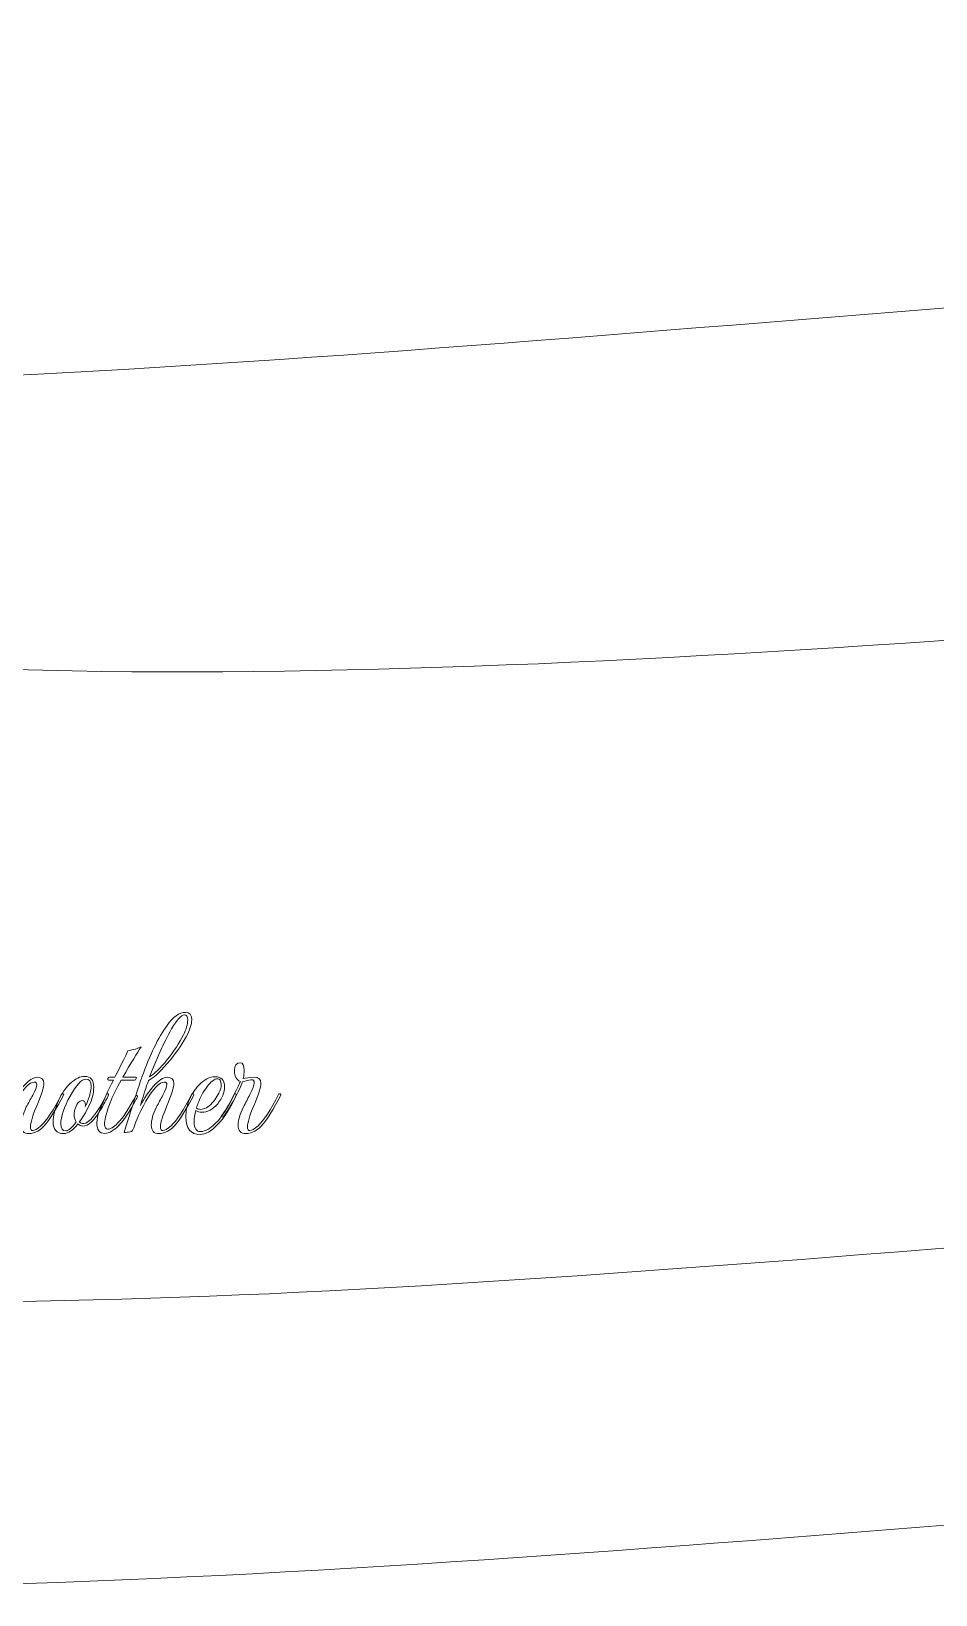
# Model space of a CAD drawing. Header units: centimetres. Extents: x -9.9 to 9.9, y -7.9 to 8.2.
# Drawn here: x 3.31 to 5.121, y -1.752 to 1.378 of the extents above; entities that cross this region are included whole.
import ezdxf

# ---------------------------------------------------------------- set-up
doc = ezdxf.new("R2010")
doc.units = ezdxf.units.CM
doc.header["$MEASUREMENT"] = 0
doc.layers.add('Layer 1', color=7, linetype='Continuous')

msp = doc.modelspace()

# ---------------------------------------------------------------- linework, layer by layer
at = {"layer": 'Layer 1', "color": 43, "lineweight": 5}
for points in [[(8.91723, 2.06782), (7.47978, 2.50613), (3.42032, 1.60134), (1.5413, 2.06782), (1.5413, 2.06782), (1.5413, 2.06782), (1.5413, 0.73971), (1.5413, 0.73971), (1.5413, 0.73971), (3.29045, 0.42274), (7.20434, 1.30338), (8.91723, 0.73971), (8.91723, 0.73971), (8.91723, 0.73971), (8.24697, 1.40997), (8.24697, 1.40997), (8.24697, 1.40997), (8.24697, 1.40997), (8.91723, 2.06782), (8.91723, 2.06782)], [(9.51282, 0.23339), (8.07537, 0.6717), (4.01591, -0.23309), (2.13689, 0.23339), (2.13689, 0.23339), (2.13689, 0.23339), (2.13689, -1.09472), (2.13689, -1.09472), (2.13689, -1.09472), (3.88604, -1.41169), (7.79993, -0.53105), (9.51282, -1.09472), (9.51282, -1.09472), (9.51282, -1.09472), (8.84256, -0.42446), (8.84256, -0.42446), (8.84256, -0.42446), (8.84256, -0.42446), (9.51282, 0.23339), (9.51282, 0.23339)], [(8.67899, -1.60104), (7.24154, -1.16273), (3.18208, -2.06752), (1.30306, -1.60104), (1.30306, -1.60104), (1.30306, -1.60104), (1.30306, -2.92915), (1.30306, -2.92915), (1.30306, -2.92915), (3.05221, -3.24612), (6.9661, -2.36548), (8.67899, -2.92915), (8.67899, -2.92915), (8.67899, -2.92915), (8.00873, -2.25889), (8.00873, -2.25889), (8.00873, -2.25889), (8.00873, -2.25889), (8.67899, -1.60104), (8.67899, -1.60104)]]:
    msp.add_open_spline(points, degree=3, knots=[0, 0, 0, 0, 0.1666667, 0.1666667, 0.1666667, 0.1666667, 0.3333333, 0.3333333, 0.3333333, 0.3333333, 0.5, 0.5, 0.5, 0.5, 0.6666667, 0.6666667, 0.6666667, 0.6666667, 1, 1, 1, 1], dxfattribs=at)
at = {"layer": 'Layer 1', "lineweight": 5}
for points, knots in [([(3.63598, -0.75159), (3.62009, -0.78044), (3.60822, -0.79963), (3.60039, -0.80917), (3.60039, -0.80917), (3.58939, -0.82213), (3.5779, -0.82861), (3.56591, -0.82861), (3.56591, -0.82861), (3.55564, -0.82861), (3.55051, -0.82286), (3.55051, -0.81137), (3.55051, -0.81137), (3.55051, -0.80208), (3.55393, -0.79009), (3.56077, -0.77541), (3.56077, -0.77541), (3.56517, -0.76759), (3.56945, -0.75976), (3.57361, -0.75194), (3.57361, -0.75194), (3.57899, -0.74167), (3.58168, -0.73458), (3.58168, -0.73067), (3.58168, -0.73067), (3.58168, -0.72724), (3.57997, -0.72553), (3.57654, -0.72553), (3.57654, -0.72553), (3.56676, -0.72553), (3.55453, -0.73837), (3.53986, -0.76405), (3.53986, -0.76405), (3.52788, -0.78459), (3.51982, -0.80219), (3.51566, -0.81686), (3.51566, -0.81686), (3.51444, -0.82176), (3.51187, -0.82451), (3.50795, -0.82512), (3.50795, -0.82512), (3.50404, -0.82573), (3.50012, -0.82628), (3.49621, -0.82677), (3.49621, -0.82677), (3.51528, -0.7649), (3.52714, -0.72786), (3.53178, -0.71563), (3.53178, -0.71563), (3.54768, -0.67113), (3.56443, -0.63665), (3.58204, -0.6122), (3.58204, -0.6122), (3.59426, -0.59483), (3.60649, -0.58615), (3.61872, -0.58615), (3.61872, -0.58615), (3.62727, -0.58615), (3.63155, -0.59117), (3.63155, -0.60119), (3.63155, -0.60119), (3.63155, -0.61023), (3.62776, -0.6216), (3.62019, -0.6353), (3.62019, -0.6353), (3.61065, -0.65267), (3.598, -0.67046), (3.58223, -0.68867), (3.58223, -0.68867), (3.56646, -0.70689), (3.55404, -0.7182), (3.54499, -0.7226), (3.54499, -0.7226), (3.54279, -0.727), (3.53741, -0.74363), (3.52885, -0.77248), (3.52885, -0.77248), (3.53643, -0.75781), (3.54499, -0.74509), (3.55453, -0.73433), (3.55453, -0.73433), (3.56554, -0.72211), (3.57483, -0.71599), (3.5824, -0.71599), (3.5824, -0.71599), (3.59145, -0.71599), (3.59598, -0.72002), (3.59598, -0.72809), (3.59598, -0.72809), (3.59598, -0.73567), (3.59121, -0.75071), (3.58167, -0.77321), (3.58167, -0.77321), (3.57311, -0.79326), (3.56883, -0.80732), (3.56883, -0.81539), (3.56883, -0.81539), (3.56883, -0.82029), (3.57042, -0.82273), (3.5736, -0.82273), (3.5736, -0.82273), (3.57727, -0.82273), (3.58278, -0.81943), (3.59011, -0.81282), (3.59011, -0.81282), (3.60111, -0.80328), (3.61505, -0.78213), (3.63192, -0.74936), (3.63192, -0.74936), (3.63242, -0.74838), (3.63339, -0.74838), (3.63485, -0.74936), (3.63485, -0.74936), (3.63607, -0.75009), (3.63644, -0.75083), (3.63596, -0.75157), (3.63596, -0.75157), (3.63596, -0.75157), (3.63598, -0.75159), (3.63598, -0.75159)], [0, 0, 0, 0, 0.0322581, 0.0322581, 0.0322581, 0.0322581, 0.0645161, 0.0645161, 0.0645161, 0.0645161, 0.0967742, 0.0967742, 0.0967742, 0.0967742, 0.1290323, 0.1290323, 0.1290323, 0.1290323, 0.1612903, 0.1612903, 0.1612903, 0.1612903, 0.1935484, 0.1935484, 0.1935484, 0.1935484, 0.2258065, 0.2258065, 0.2258065, 0.2258065, 0.2580645, 0.2580645, 0.2580645, 0.2580645, 0.2903226, 0.2903226, 0.2903226, 0.2903226, 0.3225806, 0.3225806, 0.3225806, 0.3225806, 0.3548387, 0.3548387, 0.3548387, 0.3548387, 0.3870968, 0.3870968, 0.3870968, 0.3870968, 0.4193548, 0.4193548, 0.4193548, 0.4193548, 0.4516129, 0.4516129, 0.4516129, 0.4516129, 0.483871, 0.483871, 0.483871, 0.483871, 0.516129, 0.516129, 0.516129, 0.516129, 0.5483871, 0.5483871, 0.5483871, 0.5483871, 0.5806452, 0.5806452, 0.5806452, 0.5806452, 0.6129032, 0.6129032, 0.6129032, 0.6129032, 0.6451613, 0.6451613, 0.6451613, 0.6451613, 0.6774194, 0.6774194, 0.6774194, 0.6774194, 0.7096774, 0.7096774, 0.7096774, 0.7096774, 0.7419355, 0.7419355, 0.7419355, 0.7419355, 0.7741935, 0.7741935, 0.7741935, 0.7741935, 0.8064516, 0.8064516, 0.8064516, 0.8064516, 0.8387097, 0.8387097, 0.8387097, 0.8387097, 0.8709677, 0.8709677, 0.8709677, 0.8709677, 0.9032258, 0.9032258, 0.9032258, 0.9032258, 0.9354839, 0.9354839, 0.9354839, 0.9354839, 1, 1, 1, 1]), ([(3.6147, -0.63128), (3.62057, -0.61954), (3.6235, -0.60952), (3.6235, -0.6012), (3.6235, -0.6012), (3.6235, -0.59435), (3.62142, -0.59092), (3.61727, -0.59092), (3.61727, -0.59092), (3.61043, -0.59092), (3.60175, -0.60033), (3.59123, -0.61916), (3.59123, -0.61916), (3.57509, -0.64777), (3.56042, -0.67969), (3.54722, -0.7149), (3.54722, -0.7149), (3.557, -0.70903), (3.56873, -0.69759), (3.58243, -0.6806), (3.58243, -0.6806), (3.59612, -0.66361), (3.60688, -0.64716), (3.61471, -0.63127), (3.61471, -0.63127), (3.61471, -0.63127), (3.6147, -0.63128), (3.6147, -0.63128)], [0, 0, 0, 0, 0.125, 0.125, 0.125, 0.125, 0.25, 0.25, 0.25, 0.25, 0.375, 0.375, 0.375, 0.375, 0.5, 0.5, 0.5, 0.5, 0.625, 0.625, 0.625, 0.625, 0.75, 0.75, 0.75, 0.75, 1, 1, 1, 1]), ([(3.52297, -0.75525), (3.52248, -0.75623), (3.52113, -0.75855), (3.51894, -0.76222), (3.51894, -0.76222), (3.50769, -0.7835), (3.49754, -0.79915), (3.48849, -0.80917), (3.48849, -0.80917), (3.477, -0.82189), (3.46661, -0.82824), (3.45731, -0.82824), (3.45731, -0.82824), (3.4468, -0.82824), (3.44154, -0.82115), (3.44154, -0.80697), (3.44154, -0.80697), (3.44154, -0.79963), (3.44313, -0.79217), (3.44631, -0.78459), (3.44631, -0.78459), (3.45438, -0.76356), (3.46379, -0.74253), (3.47455, -0.7215), (3.47455, -0.7215), (3.47455, -0.7215), (3.46464, -0.7215), (3.46464, -0.7215), (3.46464, -0.7215), (3.46317, -0.7215), (3.4628, -0.72052), (3.46354, -0.71856), (3.46354, -0.71856), (3.46427, -0.71685), (3.46537, -0.716), (3.46684, -0.716), (3.46684, -0.716), (3.46684, -0.716), (3.47747, -0.716), (3.47747, -0.716), (3.47747, -0.716), (3.4826, -0.70549), (3.49141, -0.68788), (3.50388, -0.66318), (3.50388, -0.66318), (3.51513, -0.66074), (3.52393, -0.65805), (3.53029, -0.65512), (3.53029, -0.65512), (3.52272, -0.66685), (3.51037, -0.68715), (3.49325, -0.716), (3.49325, -0.716), (3.49325, -0.716), (3.51929, -0.716), (3.51929, -0.716), (3.51929, -0.716), (3.52076, -0.716), (3.52113, -0.71685), (3.5204, -0.71856), (3.5204, -0.71856), (3.51966, -0.72052), (3.51856, -0.7215), (3.5171, -0.7215), (3.5171, -0.7215), (3.5171, -0.7215), (3.48995, -0.7215), (3.48995, -0.7215), (3.48995, -0.7215), (3.47137, -0.755), (3.46061, -0.78251), (3.45767, -0.80402), (3.45767, -0.80402), (3.45719, -0.80622), (3.45694, -0.80818), (3.45694, -0.8099), (3.45694, -0.8099), (3.45694, -0.8165), (3.45914, -0.8198), (3.46354, -0.8198), (3.46354, -0.8198), (3.46891, -0.8198), (3.47539, -0.81589), (3.48297, -0.80807), (3.48297, -0.80807), (3.49422, -0.79658), (3.50633, -0.77824), (3.51928, -0.75305), (3.51928, -0.75305), (3.51977, -0.75231), (3.52051, -0.75219), (3.52149, -0.75268), (3.52149, -0.75268), (3.52247, -0.75341), (3.52296, -0.75427), (3.52296, -0.75524), (3.52296, -0.75524), (3.52296, -0.75524), (3.52297, -0.75525), (3.52297, -0.75525)], [0, 0, 0, 0, 0.0384615, 0.0384615, 0.0384615, 0.0384615, 0.0769231, 0.0769231, 0.0769231, 0.0769231, 0.1153846, 0.1153846, 0.1153846, 0.1153846, 0.1538462, 0.1538462, 0.1538462, 0.1538462, 0.1923077, 0.1923077, 0.1923077, 0.1923077, 0.2307692, 0.2307692, 0.2307692, 0.2307692, 0.2692308, 0.2692308, 0.2692308, 0.2692308, 0.3076923, 0.3076923, 0.3076923, 0.3076923, 0.3461538, 0.3461538, 0.3461538, 0.3461538, 0.3846154, 0.3846154, 0.3846154, 0.3846154, 0.4230769, 0.4230769, 0.4230769, 0.4230769, 0.4615385, 0.4615385, 0.4615385, 0.4615385, 0.5, 0.5, 0.5, 0.5, 0.5384615, 0.5384615, 0.5384615, 0.5384615, 0.5769231, 0.5769231, 0.5769231, 0.5769231, 0.6153846, 0.6153846, 0.6153846, 0.6153846, 0.6538462, 0.6538462, 0.6538462, 0.6538462, 0.6923077, 0.6923077, 0.6923077, 0.6923077, 0.7307692, 0.7307692, 0.7307692, 0.7307692, 0.7692308, 0.7692308, 0.7692308, 0.7692308, 0.8076923, 0.8076923, 0.8076923, 0.8076923, 0.8461538, 0.8461538, 0.8461538, 0.8461538, 0.8846154, 0.8846154, 0.8846154, 0.8846154, 0.9230769, 0.9230769, 0.9230769, 0.9230769, 1, 1, 1, 1]), ([(3.80991, -0.75159), (3.79499, -0.77971), (3.78326, -0.7989), (3.7747, -0.80917), (3.7747, -0.80917), (3.76369, -0.82213), (3.75208, -0.82861), (3.73985, -0.82861), (3.73985, -0.82861), (3.72957, -0.82861), (3.72444, -0.82286), (3.72444, -0.81137), (3.72444, -0.81137), (3.72444, -0.80208), (3.72799, -0.79009), (3.73509, -0.77541), (3.73509, -0.77541), (3.73948, -0.7671), (3.74377, -0.75878), (3.74793, -0.75047), (3.74793, -0.75047), (3.7538, -0.73922), (3.75673, -0.73128), (3.75673, -0.72663), (3.75673, -0.72663), (3.75673, -0.72297), (3.75514, -0.72101), (3.75196, -0.72076), (3.75196, -0.72076), (3.74976, -0.72051), (3.74352, -0.72198), (3.73326, -0.72516), (3.73326, -0.72516), (3.72177, -0.75231), (3.70881, -0.77579), (3.69437, -0.79559), (3.69437, -0.79559), (3.69291, -0.79534), (3.69169, -0.79497), (3.69071, -0.79448), (3.69071, -0.79448), (3.69755, -0.78494), (3.70574, -0.77101), (3.71528, -0.75267), (3.71528, -0.75267), (3.72286, -0.73775), (3.72739, -0.72834), (3.72886, -0.72443), (3.72886, -0.72443), (3.72103, -0.7215), (3.71712, -0.71404), (3.71712, -0.70205), (3.71712, -0.70205), (3.71712, -0.69202), (3.72104, -0.68701), (3.72886, -0.68701), (3.72886, -0.68701), (3.73399, -0.68701), (3.73656, -0.69203), (3.73656, -0.70205), (3.73656, -0.70205), (3.73656, -0.70718), (3.73595, -0.71268), (3.73472, -0.71855), (3.73472, -0.71855), (3.73936, -0.71782), (3.7467, -0.71696), (3.75673, -0.71599), (3.75673, -0.71599), (3.76554, -0.71574), (3.76994, -0.71966), (3.76994, -0.72773), (3.76994, -0.72773), (3.76994, -0.73555), (3.76517, -0.75071), (3.75563, -0.77321), (3.75563, -0.77321), (3.74732, -0.79326), (3.74316, -0.80732), (3.74316, -0.81539), (3.74316, -0.81539), (3.74316, -0.82029), (3.74475, -0.82273), (3.74793, -0.82273), (3.74793, -0.82273), (3.75135, -0.82273), (3.75685, -0.81943), (3.76443, -0.81282), (3.76443, -0.81282), (3.77544, -0.80304), (3.78938, -0.78188), (3.80625, -0.74936), (3.80625, -0.74936), (3.80673, -0.74863), (3.80759, -0.74863), (3.80881, -0.74936), (3.80881, -0.74936), (3.81003, -0.75009), (3.8104, -0.75083), (3.80991, -0.75157), (3.80991, -0.75157), (3.80991, -0.75157), (3.80991, -0.75159), (3.80991, -0.75159)], [0, 0, 0, 0, 0.037037, 0.037037, 0.037037, 0.037037, 0.0740741, 0.0740741, 0.0740741, 0.0740741, 0.1111111, 0.1111111, 0.1111111, 0.1111111, 0.1481481, 0.1481481, 0.1481481, 0.1481481, 0.1851852, 0.1851852, 0.1851852, 0.1851852, 0.2222222, 0.2222222, 0.2222222, 0.2222222, 0.2592593, 0.2592593, 0.2592593, 0.2592593, 0.2962963, 0.2962963, 0.2962963, 0.2962963, 0.3333333, 0.3333333, 0.3333333, 0.3333333, 0.3703704, 0.3703704, 0.3703704, 0.3703704, 0.4074074, 0.4074074, 0.4074074, 0.4074074, 0.4444444, 0.4444444, 0.4444444, 0.4444444, 0.4814815, 0.4814815, 0.4814815, 0.4814815, 0.5185185, 0.5185185, 0.5185185, 0.5185185, 0.5555556, 0.5555556, 0.5555556, 0.5555556, 0.5925926, 0.5925926, 0.5925926, 0.5925926, 0.6296296, 0.6296296, 0.6296296, 0.6296296, 0.6666667, 0.6666667, 0.6666667, 0.6666667, 0.7037037, 0.7037037, 0.7037037, 0.7037037, 0.7407407, 0.7407407, 0.7407407, 0.7407407, 0.7777778, 0.7777778, 0.7777778, 0.7777778, 0.8148148, 0.8148148, 0.8148148, 0.8148148, 0.8518519, 0.8518519, 0.8518519, 0.8518519, 0.8888889, 0.8888889, 0.8888889, 0.8888889, 0.9259259, 0.9259259, 0.9259259, 0.9259259, 1, 1, 1, 1]), ([(3.375, -0.75159), (3.3591, -0.78069), (3.34724, -0.79988), (3.33941, -0.80917), (3.33941, -0.80917), (3.32889, -0.82213), (3.31753, -0.82861), (3.3053, -0.82861), (3.3053, -0.82861), (3.29503, -0.82861), (3.2899, -0.82286), (3.2899, -0.81137), (3.2899, -0.81137), (3.2899, -0.80208), (3.29332, -0.79009), (3.30016, -0.77541), (3.30016, -0.77541), (3.30456, -0.76759), (3.30884, -0.75976), (3.313, -0.75194), (3.313, -0.75194), (3.31838, -0.74167), (3.32107, -0.73458), (3.32107, -0.73067), (3.32107, -0.73067), (3.32107, -0.72724), (3.31948, -0.72553), (3.3163, -0.72553), (3.3163, -0.72553), (3.30652, -0.72553), (3.29429, -0.73849), (3.27962, -0.76441), (3.27962, -0.76441), (3.27008, -0.78128), (3.26177, -0.79914), (3.25468, -0.81797), (3.25468, -0.81797), (3.25272, -0.82261), (3.24942, -0.8253), (3.24477, -0.82604), (3.24477, -0.82604), (3.24012, -0.82677), (3.2356, -0.82739), (3.2312, -0.82787), (3.2312, -0.82787), (3.2356, -0.81833), (3.24366, -0.80024), (3.2554, -0.77359), (3.2554, -0.77359), (3.25907, -0.76625), (3.26274, -0.75892), (3.2664, -0.75158), (3.2664, -0.75158), (3.2708, -0.74204), (3.273, -0.73532), (3.273, -0.7314), (3.273, -0.7314), (3.273, -0.72749), (3.27117, -0.72553), (3.2675, -0.72553), (3.2675, -0.72553), (3.25772, -0.72553), (3.24549, -0.73849), (3.23082, -0.76441), (3.23082, -0.76441), (3.22128, -0.78128), (3.21297, -0.79914), (3.20588, -0.81797), (3.20588, -0.81797), (3.20392, -0.82261), (3.20061, -0.8253), (3.19597, -0.82604), (3.19597, -0.82604), (3.19132, -0.82677), (3.1868, -0.82739), (3.1824, -0.82787), (3.1824, -0.82787), (3.1868, -0.81833), (3.19487, -0.80024), (3.20661, -0.77359), (3.20661, -0.77359), (3.21712, -0.74889), (3.22238, -0.73385), (3.22238, -0.72847), (3.22238, -0.72847), (3.22238, -0.72481), (3.22116, -0.72297), (3.21872, -0.72297), (3.21872, -0.72297), (3.21334, -0.72297), (3.20582, -0.73257), (3.19616, -0.75176), (3.19616, -0.75176), (3.1865, -0.77095), (3.17776, -0.78605), (3.16993, -0.79706), (3.16993, -0.79706), (3.16847, -0.79632), (3.16725, -0.79546), (3.16627, -0.79449), (3.16627, -0.79449), (3.17409, -0.78374), (3.18277, -0.76882), (3.19231, -0.74975), (3.19231, -0.74975), (3.19769, -0.7385), (3.20209, -0.73067), (3.20552, -0.72628), (3.20552, -0.72628), (3.21188, -0.71821), (3.2186, -0.71417), (3.22569, -0.71417), (3.22569, -0.71417), (3.23474, -0.71417), (3.23927, -0.71821), (3.23927, -0.72628), (3.23927, -0.72628), (3.23927, -0.73165), (3.23743, -0.73923), (3.23376, -0.74901), (3.23376, -0.74901), (3.24941, -0.727), (3.26261, -0.716), (3.27338, -0.716), (3.27338, -0.716), (3.28267, -0.716), (3.28732, -0.72052), (3.28732, -0.72957), (3.28732, -0.72957), (3.28732, -0.73471), (3.28573, -0.74119), (3.28255, -0.74901), (3.28255, -0.74901), (3.2982, -0.727), (3.3114, -0.716), (3.32217, -0.716), (3.32217, -0.716), (3.33098, -0.716), (3.33538, -0.72003), (3.33538, -0.7281), (3.33538, -0.7281), (3.33538, -0.73568), (3.33061, -0.75072), (3.32107, -0.77322), (3.32107, -0.77322), (3.31276, -0.79327), (3.3086, -0.80733), (3.3086, -0.8154), (3.3086, -0.8154), (3.3086, -0.8203), (3.31007, -0.82274), (3.313, -0.82274), (3.313, -0.82274), (3.31666, -0.82274), (3.32216, -0.81944), (3.3295, -0.81283), (3.3295, -0.81283), (3.34051, -0.80329), (3.35457, -0.78214), (3.37169, -0.74937), (3.37169, -0.74937), (3.37194, -0.74839), (3.37267, -0.74839), (3.37388, -0.74937), (3.37388, -0.74937), (3.3751, -0.7501), (3.37547, -0.75084), (3.37499, -0.75158), (3.37499, -0.75158), (3.37499, -0.75158), (3.375, -0.75159), (3.375, -0.75159)], [0, 0, 0, 0, 0.0227273, 0.0227273, 0.0227273, 0.0227273, 0.0454545, 0.0454545, 0.0454545, 0.0454545, 0.0681818, 0.0681818, 0.0681818, 0.0681818, 0.0909091, 0.0909091, 0.0909091, 0.0909091, 0.1136364, 0.1136364, 0.1136364, 0.1136364, 0.1363636, 0.1363636, 0.1363636, 0.1363636, 0.1590909, 0.1590909, 0.1590909, 0.1590909, 0.1818182, 0.1818182, 0.1818182, 0.1818182, 0.2045455, 0.2045455, 0.2045455, 0.2045455, 0.2272727, 0.2272727, 0.2272727, 0.2272727, 0.25, 0.25, 0.25, 0.25, 0.2727273, 0.2727273, 0.2727273, 0.2727273, 0.2954545, 0.2954545, 0.2954545, 0.2954545, 0.3181818, 0.3181818, 0.3181818, 0.3181818, 0.3409091, 0.3409091, 0.3409091, 0.3409091, 0.3636364, 0.3636364, 0.3636364, 0.3636364, 0.3863636, 0.3863636, 0.3863636, 0.3863636, 0.4090909, 0.4090909, 0.4090909, 0.4090909, 0.4318182, 0.4318182, 0.4318182, 0.4318182, 0.4545455, 0.4545455, 0.4545455, 0.4545455, 0.4772727, 0.4772727, 0.4772727, 0.4772727, 0.5, 0.5, 0.5, 0.5, 0.5227273, 0.5227273, 0.5227273, 0.5227273, 0.5454545, 0.5454545, 0.5454545, 0.5454545, 0.5681818, 0.5681818, 0.5681818, 0.5681818, 0.5909091, 0.5909091, 0.5909091, 0.5909091, 0.6136364, 0.6136364, 0.6136364, 0.6136364, 0.6363636, 0.6363636, 0.6363636, 0.6363636, 0.6590909, 0.6590909, 0.6590909, 0.6590909, 0.6818182, 0.6818182, 0.6818182, 0.6818182, 0.7045455, 0.7045455, 0.7045455, 0.7045455, 0.7272727, 0.7272727, 0.7272727, 0.7272727, 0.75, 0.75, 0.75, 0.75, 0.7727273, 0.7727273, 0.7727273, 0.7727273, 0.7954545, 0.7954545, 0.7954545, 0.7954545, 0.8181818, 0.8181818, 0.8181818, 0.8181818, 0.8409091, 0.8409091, 0.8409091, 0.8409091, 0.8636364, 0.8636364, 0.8636364, 0.8636364, 0.8863636, 0.8863636, 0.8863636, 0.8863636, 0.9090909, 0.9090909, 0.9090909, 0.9090909, 0.9318182, 0.9318182, 0.9318182, 0.9318182, 0.9545455, 0.9545455, 0.9545455, 0.9545455, 1, 1, 1, 1]), ([(3.46424, -0.75306), (3.45764, -0.76578), (3.45299, -0.77446), (3.45029, -0.7791), (3.45029, -0.7791), (3.4432, -0.79109), (3.43666, -0.79983), (3.43067, -0.80533), (3.43067, -0.80533), (3.42468, -0.81083), (3.41899, -0.81358), (3.41362, -0.81358), (3.41362, -0.81358), (3.40995, -0.81358), (3.40665, -0.81211), (3.40371, -0.80918), (3.40371, -0.80918), (3.39344, -0.82214), (3.3839, -0.82862), (3.3751, -0.82862), (3.3751, -0.82862), (3.36091, -0.82862), (3.35382, -0.8208), (3.35382, -0.80515), (3.35382, -0.80515), (3.35382, -0.79366), (3.35737, -0.77972), (3.36447, -0.76333), (3.36447, -0.76333), (3.37083, -0.74841), (3.37914, -0.73643), (3.38941, -0.72739), (3.38941, -0.72739), (3.39895, -0.71858), (3.40812, -0.71418), (3.41691, -0.71418), (3.41691, -0.71418), (3.42914, -0.71418), (3.43526, -0.7214), (3.43526, -0.73583), (3.43526, -0.73583), (3.43526, -0.74781), (3.43208, -0.76028), (3.42572, -0.77324), (3.42572, -0.77324), (3.41936, -0.7862), (3.41288, -0.79696), (3.40628, -0.80551), (3.40628, -0.80551), (3.40897, -0.80747), (3.41179, -0.80845), (3.41472, -0.80845), (3.41472, -0.80845), (3.42621, -0.80845), (3.44162, -0.78901), (3.46094, -0.75012), (3.46094, -0.75012), (3.46142, -0.74939), (3.46191, -0.74902), (3.46241, -0.74902), (3.46241, -0.74902), (3.4651, -0.74902), (3.46571, -0.75037), (3.46425, -0.75306), (3.46425, -0.75306), (3.46425, -0.75306), (3.46424, -0.75306), (3.46424, -0.75306)], [0, 0, 0, 0, 0.0555556, 0.0555556, 0.0555556, 0.0555556, 0.1111111, 0.1111111, 0.1111111, 0.1111111, 0.1666667, 0.1666667, 0.1666667, 0.1666667, 0.2222222, 0.2222222, 0.2222222, 0.2222222, 0.2777778, 0.2777778, 0.2777778, 0.2777778, 0.3333333, 0.3333333, 0.3333333, 0.3333333, 0.3888889, 0.3888889, 0.3888889, 0.3888889, 0.4444444, 0.4444444, 0.4444444, 0.4444444, 0.5, 0.5, 0.5, 0.5, 0.5555556, 0.5555556, 0.5555556, 0.5555556, 0.6111111, 0.6111111, 0.6111111, 0.6111111, 0.6666667, 0.6666667, 0.6666667, 0.6666667, 0.7222222, 0.7222222, 0.7222222, 0.7222222, 0.7777778, 0.7777778, 0.7777778, 0.7777778, 0.8333333, 0.8333333, 0.8333333, 0.8333333, 0.8888889, 0.8888889, 0.8888889, 0.8888889, 1, 1, 1, 1]), ([(3.41948, -0.71968), (3.41092, -0.71968), (3.40041, -0.73099), (3.38794, -0.75361), (3.38794, -0.75361), (3.37547, -0.77623), (3.36923, -0.79475), (3.36923, -0.80918), (3.36923, -0.80918), (3.36923, -0.81847), (3.37265, -0.82312), (3.37949, -0.82312), (3.37949, -0.82312), (3.38462, -0.82312), (3.39159, -0.81713), (3.4004, -0.80515), (3.4004, -0.80515), (3.39747, -0.80148), (3.396, -0.79671), (3.396, -0.79084), (3.396, -0.79084), (3.396, -0.78644), (3.39685, -0.78179), (3.39856, -0.7769), (3.39856, -0.7769), (3.40174, -0.76736), (3.40626, -0.76259), (3.41213, -0.76259), (3.41213, -0.76259), (3.41653, -0.76259), (3.41873, -0.7654), (3.41873, -0.77102), (3.41873, -0.77102), (3.41873, -0.772), (3.41861, -0.77322), (3.41837, -0.77469), (3.41837, -0.77469), (3.42619, -0.75757), (3.4301, -0.74388), (3.4301, -0.73361), (3.4301, -0.73361), (3.4301, -0.72432), (3.42656, -0.71967), (3.41947, -0.71967), (3.41947, -0.71967), (3.41947, -0.71967), (3.41948, -0.71968), (3.41948, -0.71968)], [0, 0, 0, 0, 0.0769231, 0.0769231, 0.0769231, 0.0769231, 0.1538462, 0.1538462, 0.1538462, 0.1538462, 0.2307692, 0.2307692, 0.2307692, 0.2307692, 0.3076923, 0.3076923, 0.3076923, 0.3076923, 0.3846154, 0.3846154, 0.3846154, 0.3846154, 0.4615385, 0.4615385, 0.4615385, 0.4615385, 0.5384615, 0.5384615, 0.5384615, 0.5384615, 0.6153846, 0.6153846, 0.6153846, 0.6153846, 0.6923077, 0.6923077, 0.6923077, 0.6923077, 0.7692308, 0.7692308, 0.7692308, 0.7692308, 0.8461538, 0.8461538, 0.8461538, 0.8461538, 1, 1, 1, 1]), ([(3.7206, -0.75159), (3.70935, -0.77702), (3.69664, -0.79694), (3.68245, -0.81138), (3.68245, -0.81138), (3.67023, -0.8241), (3.65898, -0.83045), (3.64871, -0.83045), (3.64871, -0.83045), (3.62939, -0.83045), (3.61973, -0.81859), (3.61973, -0.79486), (3.61973, -0.79486), (3.61973, -0.7841), (3.62181, -0.77358), (3.62597, -0.76332), (3.62597, -0.76332), (3.63062, -0.75134), (3.63722, -0.74083), (3.64578, -0.73178), (3.64578, -0.73178), (3.6563, -0.72053), (3.6673, -0.71491), (3.67879, -0.71491), (3.67879, -0.71491), (3.69101, -0.71491), (3.69713, -0.72151), (3.69713, -0.73471), (3.69713, -0.73471), (3.69713, -0.7467), (3.69261, -0.75807), (3.68356, -0.76883), (3.68356, -0.76883), (3.67378, -0.78032), (3.66301, -0.78607), (3.65128, -0.78607), (3.65128, -0.78607), (3.64712, -0.78607), (3.64321, -0.78485), (3.63955, -0.7824), (3.63955, -0.7824), (3.63735, -0.79096), (3.63625, -0.79854), (3.63625, -0.80515), (3.63625, -0.80515), (3.63625, -0.81835), (3.64077, -0.82483), (3.64982, -0.82458), (3.64982, -0.82458), (3.65863, -0.82434), (3.66841, -0.81884), (3.67917, -0.80808), (3.67917, -0.80808), (3.69262, -0.79487), (3.70521, -0.77531), (3.71695, -0.74939), (3.71695, -0.74939), (3.71743, -0.74866), (3.71829, -0.74866), (3.71951, -0.74939), (3.71951, -0.74939), (3.72049, -0.75012), (3.72085, -0.75086), (3.72061, -0.7516), (3.72061, -0.7516), (3.72061, -0.7516), (3.7206, -0.75159), (3.7206, -0.75159)], [0, 0, 0, 0, 0.0555556, 0.0555556, 0.0555556, 0.0555556, 0.1111111, 0.1111111, 0.1111111, 0.1111111, 0.1666667, 0.1666667, 0.1666667, 0.1666667, 0.2222222, 0.2222222, 0.2222222, 0.2222222, 0.2777778, 0.2777778, 0.2777778, 0.2777778, 0.3333333, 0.3333333, 0.3333333, 0.3333333, 0.3888889, 0.3888889, 0.3888889, 0.3888889, 0.4444444, 0.4444444, 0.4444444, 0.4444444, 0.5, 0.5, 0.5, 0.5, 0.5555556, 0.5555556, 0.5555556, 0.5555556, 0.6111111, 0.6111111, 0.6111111, 0.6111111, 0.6666667, 0.6666667, 0.6666667, 0.6666667, 0.7222222, 0.7222222, 0.7222222, 0.7222222, 0.7777778, 0.7777778, 0.7777778, 0.7777778, 0.8333333, 0.8333333, 0.8333333, 0.8333333, 0.8888889, 0.8888889, 0.8888889, 0.8888889, 1, 1, 1, 1]), ([(3.68906, -0.73985), (3.69004, -0.73692), (3.69053, -0.73386), (3.69053, -0.73068), (3.69053, -0.73068), (3.69053, -0.7231), (3.68821, -0.71918), (3.68357, -0.71894), (3.68357, -0.71894), (3.67746, -0.71846), (3.67012, -0.72408), (3.66156, -0.73582), (3.66156, -0.73582), (3.65422, -0.7456), (3.6486, -0.75599), (3.64468, -0.767), (3.64468, -0.767), (3.64322, -0.77066), (3.642, -0.77433), (3.64102, -0.778), (3.64102, -0.778), (3.64371, -0.77946), (3.64652, -0.78019), (3.64945, -0.78019), (3.64945, -0.78019), (3.65703, -0.78019), (3.66474, -0.77591), (3.67257, -0.76736), (3.67257, -0.76736), (3.67966, -0.75953), (3.68516, -0.75036), (3.68907, -0.73985), (3.68907, -0.73985), (3.68907, -0.73985), (3.68906, -0.73985), (3.68906, -0.73985)], [0, 0, 0, 0, 0.1, 0.1, 0.1, 0.1, 0.2, 0.2, 0.2, 0.2, 0.3, 0.3, 0.3, 0.3, 0.4, 0.4, 0.4, 0.4, 0.5, 0.5, 0.5, 0.5, 0.6, 0.6, 0.6, 0.6, 0.7, 0.7, 0.7, 0.7, 0.8, 0.8, 0.8, 0.8, 1, 1, 1, 1])]:
    msp.add_open_spline(points, degree=3, knots=knots, dxfattribs=at)

doc.saveas('drawing.dxf')
